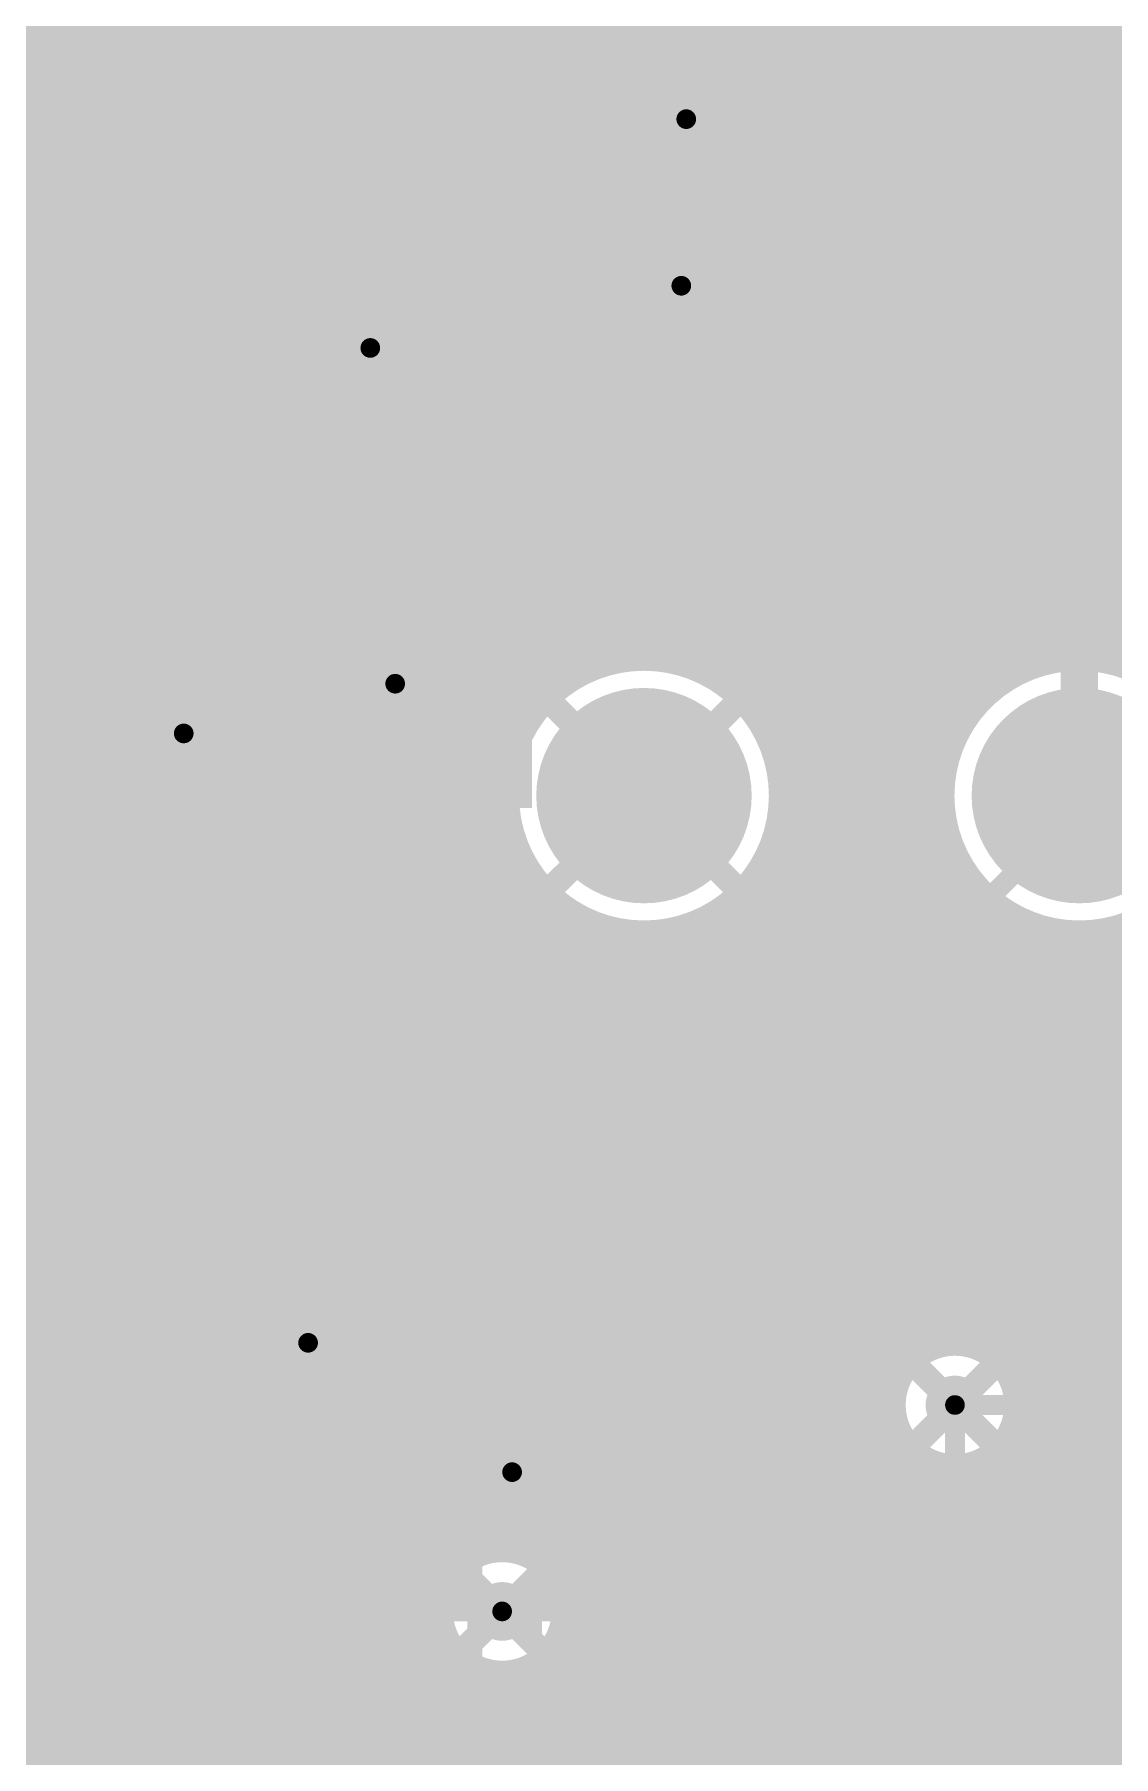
# Model space of a CAD drawing. Extents: x -11 to 221, y -93 to 178.
# Drawn here: x 77.6 to 88.61, y 91.15 to 108.74 of the extents above; entities that cross this region are included whole.
import ezdxf

# ---------------------------------------------------------------- set-up
doc = ezdxf.new("R2010")
doc.units = 0
doc.header["$MEASUREMENT"] = 0
doc.layers.get('0').update_dxf_attribs({"linetype": 'CONTINUOUS'})
for name, color, linetype in [('26-349-0_BOT', 7, 'CONTINUOUS'), ('26-349-0_DRD', 7, 'CONTINUOUS'), ('26-349-0_DRL', 2, 'CONTINUOUS'), ('26-349-0_IN1', 3, 'CONTINUOUS'), ('26-349-0_IN2', 5, 'CONTINUOUS'), ('26-349-0_SMB', 10, 'CONTINUOUS'), ('26-349-0_SMT', 14, 'CONTINUOUS'), ('26-349-0_SPT', 9, 'CONTINUOUS'), ('26-349-0_SST', 12, 'CONTINUOUS'), ('26-349-0_TOP', 11, 'CONTINUOUS'), ('THRUHOLE_TAP', 15, 'CONTINUOUS')]:
    doc.layers.add(name, color=color, linetype=linetype)

# ---------------------------------------------------------------- blocks, each defined once
blk = doc.blocks.new('ROUND_50')
at = {"const_width": 1.09982}
blk.add_lwpolyline([(-0.54991, 0, 1), (0.54991, 0, 1)], format="xyb", close=True, dxfattribs=at)
blk = doc.blocks.new('ROUND_78')
at = {"const_width": 0.29972}
blk.add_lwpolyline([(-0.14986, 0, 1), (0.14986, 0, 1)], format="xyb", close=True, dxfattribs=at)
blk = doc.blocks.new('ROUND_82')
at = {"const_width": 0.29972}
blk.add_lwpolyline([(-0.14986, 0, 1), (0.14986, 0, 1)], format="xyb", close=True, dxfattribs=at)
blk = doc.blocks.new('ROUND_96')
at = {"const_width": 0.50038}
blk.add_lwpolyline([(-0.25019, 0, 1), (0.25019, 0, 1)], format="xyb", close=True, dxfattribs=at)
blk = doc.blocks.new('ROUND_101')
at = {"const_width": 0.10033}
blk.add_lwpolyline([(-0.050164, 0, 1), (0.050164, 0, 1)], format="xyb", close=True, dxfattribs=at)
blk = doc.blocks.new('ROUND_102')
at = {"const_width": 0.10033}
blk.add_lwpolyline([(-0.050164, 0, 1), (0.050164, 0, 1)], format="xyb", close=True, dxfattribs=at)
blk = doc.blocks.new('ROUND_83')
at = {"const_width": 0.29972}
blk.add_lwpolyline([(-0.14986, 0, 1), (0.14986, 0, 1)], format="xyb", close=True, dxfattribs=at)
blk = doc.blocks.new('RECTANGLE_3')
blk.add_solid([(0.4826, 0.4064), (0.4826, -0.4064), (-0.4826, 0.4064), (-0.4826, -0.4064)])
blk = doc.blocks.new('RECTANGLE_17')
blk.add_solid([(0.508, 0.635), (0.508, -0.635), (-0.508, 0.635), (-0.508, -0.635)])
blk = doc.blocks.new('ROUND_88')
at = {"const_width": 0.10033}
blk.add_lwpolyline([(-0.050164, 0, 1), (0.050164, 0, 1)], format="xyb", close=True, dxfattribs=at)
blk = doc.blocks.new('ROUND_90')
at = {"const_width": 0.50038}
blk.add_lwpolyline([(-0.25019, 0, 1), (0.25019, 0, 1)], format="xyb", close=True, dxfattribs=at)

msp = doc.modelspace()

# ---------------------------------------------------------------- linework, layer by layer
at = {"layer": '26-349-0_BOT', "const_width": 0.2032}
for points in [[(86.995, 94.742), (120.142, 94.742), (120.65, 95.25)], [(148.2852, 92.6338), (82.3722, 92.6338)]]:
    msp.add_lwpolyline(points, dxfattribs=at)
at = {"layer": '26-349-0_DRD', "const_width": 0.254}
for points in [[(83.058, 111.252), (83.058, 108.712)], [(85.598, 111.252), (83.058, 108.712)], [(85.598, 108.712), (83.058, 111.252)], [(85.598, 108.712), (85.598, 111.252)], [(84.92998, 110.617), (84.92998, 108.077)], [(87.46998, 110.617), (84.92998, 108.077)], [(87.46998, 108.077), (84.92998, 110.617)], [(87.46998, 108.077), (87.46998, 110.617)], [(82.9818, 109.1438), (82.9818, 106.6038)], [(85.5218, 109.1438), (82.9818, 106.6038)], [(85.5218, 106.6038), (82.9818, 109.1438)], [(85.5218, 106.6038), (85.5218, 109.1438)], [(83.058, 108.712), (85.598, 108.712)], [(84.92998, 108.077), (87.46998, 108.077)], [(82.931, 107.442), (82.931, 104.902)], [(85.471, 107.442), (82.931, 107.442)], [(85.471, 107.442), (82.931, 104.902)], [(85.471, 104.902), (82.931, 107.442)], [(82.931, 107.442), (82.931, 104.902)], [(85.471, 107.442), (82.931, 107.442)], [(85.471, 107.442), (82.931, 104.902)], [(85.471, 104.902), (82.931, 107.442)], [(82.931, 107.442), (82.931, 104.902)], [(85.471, 107.442), (82.931, 107.442)], [(85.471, 107.442), (82.931, 104.902)], [(85.471, 104.902), (82.931, 107.442)], [(85.471, 104.902), (85.471, 107.442)], [(85.471, 104.902), (85.471, 107.442)], [(85.471, 104.902), (85.471, 107.442)], [(88.265, 107.442), (88.265, 104.902)], [(90.805, 107.442), (88.265, 107.442)], [(90.805, 107.442), (88.265, 104.902)], [(90.805, 104.902), (88.265, 107.442)], [(88.265, 107.442), (88.265, 104.902)], [(90.805, 107.442), (88.265, 107.442)], [(90.805, 107.442), (88.265, 104.902)], [(90.805, 104.902), (88.265, 107.442)], [(79.756, 106.807), (79.756, 104.267)], [(82.296, 106.807), (79.756, 106.807)], [(82.296, 106.807), (79.756, 104.267)], [(82.296, 104.267), (79.756, 106.807)], [(79.756, 106.807), (79.756, 104.267)], [(82.296, 106.807), (79.756, 106.807)], [(82.296, 106.807), (79.756, 104.267)], [(82.296, 104.267), (79.756, 106.807)], [(82.296, 104.267), (82.296, 106.807)], [(82.296, 104.267), (82.296, 106.807)], [(82.9818, 106.6038), (85.5218, 106.6038)], [(82.931, 104.902), (85.471, 104.902)], [(82.931, 104.902), (85.471, 104.902)], [(82.931, 104.902), (85.471, 104.902)], [(88.265, 104.902), (90.805, 104.902)], [(88.265, 104.902), (90.805, 104.902)], [(79.756, 104.267), (82.296, 104.267)], [(79.756, 104.267), (82.296, 104.267)], [(80.01, 103.378), (80.01, 100.838)], [(82.55, 103.378), (80.01, 103.378)], [(82.55, 103.378), (80.01, 100.838)], [(82.55, 100.838), (80.01, 103.378)], [(80.01, 103.378), (80.01, 100.838)], [(82.55, 103.378), (80.01, 103.378)], [(82.55, 103.378), (80.01, 100.838)], [(82.55, 100.838), (80.01, 103.378)], [(80.01, 103.378), (80.01, 100.838)], [(82.55, 103.378), (80.01, 103.378)], [(82.55, 103.378), (80.01, 100.838)], [(82.55, 100.838), (80.01, 103.378)], [(82.55, 100.838), (82.55, 103.378)], [(82.55, 100.838), (82.55, 103.378)], [(82.55, 100.838), (82.55, 103.378)], [(77.851, 102.87), (77.851, 100.33)], [(80.391, 102.87), (77.851, 102.87)], [(80.391, 102.87), (77.851, 100.33)], [(80.391, 100.33), (77.851, 102.87)], [(77.851, 102.87), (77.851, 100.33)], [(80.391, 102.87), (77.851, 102.87)], [(80.391, 102.87), (77.851, 100.33)], [(80.391, 100.33), (77.851, 102.87)], [(77.851, 102.87), (77.851, 100.33)], [(80.391, 102.87), (77.851, 102.87)], [(80.391, 102.87), (77.851, 100.33)], [(80.391, 100.33), (77.851, 102.87)], [(80.391, 100.33), (80.391, 102.87)], [(80.391, 100.33), (80.391, 102.87)], [(80.391, 100.33), (80.391, 102.87)], [(83.82, 101.6), (83.185, 100.965)], [(84.455, 100.965), (83.82, 101.6)], [(88.265, 101.6), (87.63, 100.965)], [(88.9, 100.965), (88.265, 101.6)], [(80.01, 100.838), (82.55, 100.838)], [(80.01, 100.838), (82.55, 100.838)], [(80.01, 100.838), (82.55, 100.838)], [(83.185, 100.965), (83.82, 100.33)], [(83.82, 100.33), (84.455, 100.965)], [(87.63, 100.965), (88.265, 100.33)], [(88.265, 100.33), (88.9, 100.965)], [(77.851, 100.33), (80.391, 100.33)], [(77.851, 100.33), (80.391, 100.33)], [(77.851, 100.33), (80.391, 100.33)], [(79.121, 96.647), (79.121, 94.107)], [(81.661, 96.647), (79.121, 96.647)], [(81.661, 96.647), (79.121, 94.107)], [(81.661, 94.107), (79.121, 96.647)], [(79.121, 96.647), (79.121, 94.107)], [(81.661, 96.647), (79.121, 96.647)], [(81.661, 96.647), (79.121, 94.107)], [(81.661, 94.107), (79.121, 96.647)], [(81.661, 94.107), (81.661, 96.647)], [(81.661, 94.107), (81.661, 96.647)], [(85.725, 96.012), (85.725, 93.472)], [(88.265, 96.012), (85.725, 96.012)], [(88.265, 96.012), (85.725, 93.472)], [(88.265, 93.472), (85.725, 96.012)], [(88.265, 93.472), (88.265, 96.012)], [(81.2038, 95.3262), (81.2038, 92.7862)], [(83.7438, 95.3262), (81.2038, 95.3262)], [(83.7438, 95.3262), (81.2038, 92.7862)], [(83.7438, 92.7862), (81.2038, 95.3262)], [(81.2038, 95.3262), (81.2038, 92.7862)], [(83.7438, 95.3262), (81.2038, 95.3262)], [(83.7438, 95.3262), (81.2038, 92.7862)], [(83.7438, 92.7862), (81.2038, 95.3262)], [(83.7438, 92.7862), (83.7438, 95.3262)], [(83.7438, 92.7862), (83.7438, 95.3262)], [(79.121, 94.107), (81.661, 94.107)], [(79.121, 94.107), (81.661, 94.107)], [(81.1022, 93.9038), (81.1022, 91.3638)], [(83.6422, 93.9038), (81.1022, 93.9038)], [(83.6422, 93.9038), (81.1022, 91.3638)], [(83.6422, 91.3638), (81.1022, 93.9038)], [(83.6422, 91.3638), (83.6422, 93.9038)], [(85.725, 93.472), (88.265, 93.472)], [(81.2038, 92.7862), (83.7438, 92.7862)], [(81.2038, 92.7862), (83.7438, 92.7862)], [(81.1022, 91.3638), (83.6422, 91.3638)]]:
    msp.add_lwpolyline(points, dxfattribs=at)
at = {"layer": '26-349-0_IN1', "const_width": 0.254}
for points in [[(148.3106, 108.4072), (84.89188, 108.2294)], [(83.60918, 108.22432), (76.073, 108.204)], [(77.597, 108.20908), (77.597, 96.393)], [(77.8256, 108.20908), (77.8256, 96.6216)], [(78.0542, 108.20908), (78.0542, 96.8502)], [(78.2828, 108.20908), (78.2828, 97.0788)], [(78.5114, 108.21162), (78.5114, 102.00386)], [(78.74, 108.21162), (78.74, 102.22484)], [(78.9686, 108.21162), (78.9686, 102.31628)], [(79.1972, 108.21162), (79.1972, 102.32644)], [(79.4258, 108.21416), (79.4258, 102.26548)], [(79.6544, 108.21416), (79.6544, 102.10038)], [(79.883, 108.21416), (79.883, 98.679)], [(80.1116, 108.21416), (80.1116, 98.9076)], [(80.3402, 108.2167), (80.3402, 105.791)], [(80.5688, 108.2167), (80.5688, 106.1085)], [(80.7974, 108.2167), (80.7974, 106.23042)], [(81.026, 108.2167), (81.026, 106.26852)], [(81.2546, 108.21924), (81.2546, 106.23042)], [(81.4832, 108.21924), (81.4832, 106.1085)], [(81.7118, 108.21924), (81.7118, 105.791)], [(81.9404, 108.21924), (81.9404, 102.42296)], [(82.169, 108.22178), (82.169, 100.965)], [(82.3976, 108.22178), (82.3976, 101.53142)], [(82.6262, 108.22178), (82.6262, 101.92512)], [(82.8548, 108.22178), (82.8548, 102.15372)], [(83.0834, 108.22432), (83.0834, 102.30866)], [(83.312, 108.22432), (83.312, 102.41026)], [(83.5406, 108.22432), (83.5406, 108.04398)], [(84.9122, 108.2294), (84.9122, 108.18876)], [(85.1408, 108.2294), (85.1408, 103.9368)], [(85.3694, 108.2294), (85.3694, 104.1654)], [(85.598, 108.2294), (85.598, 104.394)], [(85.8266, 108.23194), (85.8266, 104.6226)], [(86.0552, 108.23194), (86.0552, 104.8512)], [(86.2838, 108.23194), (86.2838, 104.902)], [(86.5124, 108.23194), (86.5124, 104.902)], [(86.741, 108.23448), (86.741, 104.902)], [(86.9696, 108.23448), (86.9696, 104.902)], [(87.1982, 108.23448), (87.1982, 104.902)], [(87.4268, 108.23448), (87.4268, 104.90454)], [(87.6554, 108.23702), (87.6554, 104.90454)], [(87.884, 108.23702), (87.884, 104.90454)], [(88.1126, 108.23702), (88.1126, 104.90454)], [(88.3412, 108.23702), (88.3412, 104.90454)], [(88.5698, 108.23956), (88.5698, 104.90454)], [(83.53552, 108.0262), (75.8952, 108.0262)], [(148.78558, 108.0262), (84.96808, 108.0262)], [(83.52282, 107.7976), (75.6666, 107.7976)], [(83.5406, 107.70108), (83.5406, 106.48696)], [(148.58492, 107.7976), (84.97824, 107.7976)], [(83.58632, 107.569), (75.438, 107.569)], [(84.9122, 107.55884), (84.9122, 106.34218)], [(148.50364, 107.569), (84.91728, 107.569)], [(83.75142, 107.3404), (75.2094, 107.3404)], [(148.5011, 107.3404), (84.75218, 107.3404)], [(83.7692, 107.32262), (83.7692, 106.76128)], [(83.9978, 107.188), (83.9978, 106.87304)], [(84.455, 107.17022), (84.455, 106.8578)], [(84.6836, 107.28198), (84.6836, 106.72064)], [(148.57222, 107.1118), (74.9808, 107.1118)], [(84.2264, 107.14228), (84.2264, 106.90352)], [(84.02828, 106.8832), (74.7522, 106.8832)], [(146.25828, 106.8832), (84.37118, 106.8832)], [(83.64982, 106.6546), (74.5236, 106.6546)], [(145.87982, 106.6546), (84.74964, 106.6546)], [(83.5152, 106.426), (74.295, 106.426)], [(105.51922, 106.426), (84.8868, 106.426)], [(80.71104, 106.1974), (74.0664, 106.1974)], [(83.46948, 106.1974), (81.34096, 106.1974)], [(95.38462, 106.1974), (84.93252, 106.1974)], [(80.43418, 105.9688), (73.914, 105.9688)], [(83.49742, 105.9688), (81.61528, 105.9688)], [(93.25356, 105.9688), (84.90204, 105.9688)], [(84.9122, 105.99928), (84.9122, 103.7082)], [(83.5406, 105.85704), (83.5406, 102.47122)], [(80.32242, 105.7402), (74.2315, 105.7402)], [(83.60918, 105.7402), (81.72704, 105.7402)], [(83.7692, 105.58018), (83.7692, 102.5652)], [(84.6836, 105.62082), (84.6836, 103.4796)], [(93.07322, 105.7402), (84.79028, 105.7402)], [(80.29448, 105.5116), (74.35342, 105.5116)], [(83.88604, 105.5116), (81.75752, 105.5116)], [(83.9978, 105.46842), (83.9978, 102.7938)], [(84.2264, 105.44048), (84.2264, 103.0224)], [(84.455, 105.4862), (84.455, 103.251)], [(93.0021, 105.5116), (84.51596, 105.5116)], [(80.3402, 105.283), (74.39152, 105.283)], [(80.3402, 105.283), (80.3402, 99.1362)], [(93.00464, 105.283), (81.7118, 105.283)], [(81.7118, 105.283), (81.7118, 102.69728)], [(80.47482, 105.0544), (74.35342, 105.0544)], [(93.08592, 105.0544), (81.57464, 105.0544)], [(80.5688, 104.9655), (80.5688, 102.27818)], [(81.4832, 104.9655), (81.4832, 102.80904)], [(86.106, 104.902), (83.69554, 102.49154)], [(93.19006, 104.91216), (86.106, 104.902)], [(80.85328, 104.8258), (74.2315, 104.8258)], [(80.7974, 104.84104), (80.7974, 102.65664)], [(81.026, 104.80548), (81.026, 102.7938)], [(86.0298, 104.8258), (81.19618, 104.8258)], [(81.2546, 104.84104), (81.2546, 102.83952)], [(85.8012, 104.5972), (73.914, 104.5972)], [(85.5726, 104.3686), (72.2376, 104.3686)], [(85.344, 104.14), (72.009, 104.14)], [(86.741, 104.013), (84.836, 102.108)], [(86.741, 104.013), (86.741, 101.1174)], [(86.741, 104.013), (94.3483, 104.0003)], [(86.9696, 104.013), (86.9696, 101.78288)], [(87.1982, 104.013), (87.1982, 102.06482)], [(87.4268, 104.01046), (87.4268, 102.2477)], [(87.6554, 104.01046), (87.6554, 102.36962)], [(87.884, 104.01046), (87.884, 102.44836)], [(88.1126, 104.01046), (88.1126, 102.489)], [(88.3412, 104.01046), (88.3412, 102.49408)], [(88.5698, 104.01046), (88.5698, 102.46614)], [(85.1154, 103.9114), (71.9328, 103.9114)], [(94.38132, 103.9114), (86.6394, 103.9114)], [(84.8868, 103.6828), (71.9328, 103.6828)], [(94.54642, 103.6828), (86.4108, 103.6828)], [(86.5124, 103.7844), (86.5124, 95.29064)], [(86.2838, 103.5558), (86.2838, 94.91218)], [(84.6582, 103.4542), (71.9328, 103.4542)], [(86.0552, 103.3272), (86.0552, 89.45118)], [(128.20142, 103.4542), (86.1822, 103.4542)], [(84.4296, 103.2256), (71.9328, 103.2256)], [(128.17348, 103.2256), (85.9536, 103.2256)], [(84.201, 102.997), (71.9328, 102.997)], [(128.2192, 102.997), (85.725, 102.997)], [(85.8266, 103.0986), (85.8266, 89.82964)], [(80.96504, 102.7684), (71.9328, 102.7684)], [(83.9724, 102.7684), (81.59496, 102.7684)], [(128.35382, 102.7684), (85.4964, 102.7684)], [(85.598, 102.87), (85.598, 89.9668)], [(85.3694, 102.6414), (85.3694, 90.01252)], [(80.68818, 102.5398), (71.9328, 102.5398)], [(83.7438, 102.5398), (81.86928, 102.5398)], [(85.1408, 102.4128), (85.1408, 101.7397)], [(128.73228, 102.5398), (85.2678, 102.5398)], [(78.94828, 102.3112), (71.9328, 102.3112)], [(80.57642, 102.3112), (79.29118, 102.3112)], [(83.08848, 102.3112), (81.98104, 102.3112)], [(87.53348, 102.3112), (85.0392, 102.3112)], [(78.56982, 102.0826), (71.9328, 102.0826)], [(80.54848, 102.0826), (79.66964, 102.0826)], [(82.77352, 102.0826), (82.01152, 102.0826)], [(87.21852, 102.0826), (84.86648, 102.0826)], [(84.9122, 102.1842), (84.9122, 102.03942)], [(80.5688, 101.93528), (80.5688, 99.3648)], [(78.4352, 101.854), (71.9328, 101.854)], [(80.5942, 101.854), (79.8068, 101.854)], [(81.9404, 101.79304), (81.9404, 100.7364)], [(82.57286, 101.854), (81.9658, 101.854)], [(87.01786, 101.854), (85.06714, 101.854)], [(78.38948, 101.6254), (71.9328, 101.6254)], [(80.72882, 101.6254), (79.85252, 101.6254)], [(80.7974, 101.55682), (80.7974, 99.5934)], [(82.43824, 101.6254), (81.82864, 101.6254)], [(86.88324, 101.6254), (85.20176, 101.6254)], [(78.41742, 101.3968), (71.9328, 101.3968)], [(81.10728, 101.3968), (79.82204, 101.3968)], [(81.026, 101.4222), (81.026, 99.822)], [(81.2546, 101.37648), (81.2546, 100.0506)], [(82.34934, 101.3968), (81.45018, 101.3968)], [(81.4832, 101.40442), (81.4832, 100.2792)], [(81.7118, 101.51618), (81.7118, 100.5078)], [(86.79434, 101.3968), (85.28812, 101.3968)], [(78.5114, 101.19614), (78.5114, 97.3074)], [(78.52918, 101.1682), (71.9328, 101.1682)], [(82.29346, 101.08946), (77.47, 96.266)], [(79.6544, 101.09962), (79.6544, 98.4504)], [(82.30108, 101.1682), (79.71028, 101.1682)], [(86.74608, 101.1682), (85.33892, 101.1682)], [(78.80604, 100.9396), (71.9328, 100.9396)], [(78.74, 100.97516), (78.74, 97.536)], [(78.9686, 100.88372), (78.9686, 97.7646)], [(79.1972, 100.87102), (79.1972, 97.9932)], [(79.4258, 100.93452), (79.4258, 98.2218)], [(82.1436, 100.9396), (79.43596, 100.9396)], [(86.73338, 100.9396), (85.35162, 100.9396)], [(81.915, 100.711), (71.9328, 100.711)], [(86.7537, 100.711), (85.32876, 100.711)], [(86.741, 100.8126), (86.741, 95.4278)], [(81.6864, 100.4824), (71.9328, 100.4824)], [(86.81212, 100.4824), (85.27288, 100.4824)], [(81.4578, 100.2538), (71.9328, 100.2538)], [(85.1408, 100.1903), (85.1408, 89.98204)], [(86.90864, 100.2538), (85.17636, 100.2538)], [(86.9696, 100.14712), (86.9696, 95.47352)], [(81.2292, 100.0252), (71.9328, 100.0252)], [(82.67446, 99.94646), (78.486, 95.758)], [(87.05596, 100.0252), (85.02904, 100.0252)], [(81.0006, 99.7966), (71.9328, 99.7966)], [(82.8294, 99.7966), (82.5246, 99.7966)], [(82.6262, 99.8982), (82.6262, 94.77248)], [(82.8548, 99.77628), (82.8548, 94.68104)], [(87.2744, 99.7966), (84.8106, 99.7966)], [(84.9122, 99.89058), (84.9122, 89.87028)], [(87.1982, 99.86518), (87.1982, 95.44304)], [(82.3976, 99.6696), (82.3976, 94.78264)], [(83.0834, 99.62134), (83.0834, 94.46006)], [(84.6836, 99.70008), (84.6836, 89.59596)], [(87.4268, 99.6823), (87.4268, 95.33128)], [(80.772, 99.568), (71.9328, 99.568)], [(82.169, 99.441), (82.169, 94.72168)], [(83.19262, 99.568), (82.296, 99.568)], [(83.312, 99.51974), (83.312, 75.3618)], [(83.5406, 99.45878), (83.5406, 75.22464)], [(83.7692, 99.43338), (83.7692, 74.84618)], [(83.9978, 99.44354), (83.9978, 74.36866)], [(84.2264, 99.48672), (84.2264, 74.26706)], [(87.63762, 99.568), (84.44738, 99.568)], [(84.455, 99.57054), (84.455, 83.54822)], [(87.6554, 99.56038), (87.6554, 95.05696)], [(87.884, 99.48164), (87.884, 77.42682)], [(88.1126, 99.441), (88.1126, 77.34808)], [(88.3412, 99.43592), (88.3412, 83.78444)], [(88.5698, 99.46386), (88.5698, 83.96478)], [(80.5434, 99.3394), (71.9328, 99.3394)], [(130.09372, 99.3394), (82.0674, 99.3394)], [(80.3148, 99.1108), (71.9328, 99.1108)], [(130.08102, 99.1108), (81.8388, 99.1108)], [(81.9404, 99.2124), (81.9404, 94.55658)], [(81.7118, 98.9838), (81.7118, 92.94876)], [(80.0862, 98.8822), (71.9328, 98.8822)], [(81.4832, 98.7552), (81.4832, 85.67166)], [(125.67158, 98.8822), (81.6102, 98.8822)], [(79.8576, 98.6536), (71.9328, 98.6536)], [(125.47092, 98.6536), (81.3816, 98.6536)], [(79.629, 98.425), (71.9328, 98.425)], [(125.38964, 98.425), (81.153, 98.425)], [(81.2546, 98.5266), (81.2546, 85.57006)], [(79.4004, 98.1964), (71.9328, 98.1964)], [(125.3871, 98.1964), (80.9244, 98.1964)], [(81.026, 98.298), (81.026, 95.74022)], [(80.7974, 98.0694), (80.7974, 95.98406)], [(79.1718, 97.9678), (71.9328, 97.9678)], [(80.5688, 97.8408), (80.5688, 96.08566)], [(125.45822, 97.9678), (80.6958, 97.9678)], [(78.9432, 97.7392), (71.9328, 97.7392)], [(125.63856, 97.7392), (80.4672, 97.7392)], [(78.7146, 97.5106), (71.9328, 97.5106)], [(153.20264, 97.5106), (80.2386, 97.5106)], [(80.3402, 97.6122), (80.3402, 96.10598)], [(80.1116, 97.3836), (80.1116, 96.05264)], [(78.486, 97.282), (71.9328, 97.282)], [(79.883, 97.155), (79.883, 95.90278)], [(153.4414, 97.282), (80.01, 97.282)], [(78.2574, 97.0534), (71.9328, 97.0534)], [(153.47696, 97.0534), (79.7814, 97.0534)], [(78.0288, 96.8248), (71.9328, 96.8248)], [(153.2255, 96.8248), (79.5528, 96.8248)], [(79.6544, 96.9264), (79.6544, 79.03464)], [(79.4258, 96.6978), (79.4258, 79.08798)], [(77.8002, 96.5962), (71.9328, 96.5962)], [(79.1972, 96.4692), (79.1972, 79.06766)], [(153.06294, 96.5962), (79.3242, 96.5962)], [(77.5716, 96.3676), (71.9328, 96.3676)], [(152.95626, 96.3676), (79.0956, 96.3676)], [(152.8953, 96.139), (78.867, 96.139)], [(78.9686, 96.2406), (78.9686, 78.96606)], [(79.89062, 95.9104), (78.6384, 95.9104)], [(78.74, 96.012), (78.74, 78.72222)], [(120.33504, 95.9104), (80.89138, 95.9104)], [(78.486, 95.758), (78.486, 65.405), (71.374, 65.405)], [(78.5114, 95.7834), (78.5114, 56.48706)], [(79.72552, 95.6818), (78.486, 95.6818)], [(120.05818, 95.6818), (81.05648, 95.6818)], [(79.66202, 95.4532), (78.486, 95.4532)], [(86.82228, 95.4532), (81.11744, 95.4532)], [(119.94642, 95.4532), (87.16518, 95.4532)], [(79.67472, 95.2246), (78.486, 95.2246)], [(86.44382, 95.2246), (81.10728, 95.2246)], [(119.91848, 95.2246), (87.54364, 95.2246)], [(79.76616, 94.996), (78.486, 94.996)], [(79.883, 94.85122), (79.883, 87.54364)], [(86.3092, 94.996), (81.01584, 94.996)], [(81.026, 95.01378), (81.026, 87.51062)], [(119.9642, 94.996), (87.6808, 94.996)], [(79.98714, 94.7674), (78.486, 94.7674)], [(80.1116, 94.70136), (80.1116, 87.72398)], [(82.30108, 94.7674), (80.79486, 94.7674)], [(80.7974, 94.7674), (80.7974, 87.71128)], [(86.26348, 94.7674), (82.64398, 94.7674)], [(120.09882, 94.7674), (87.72652, 94.7674)], [(81.92262, 94.5388), (78.486, 94.5388)], [(80.3402, 94.64802), (80.3402, 87.7951)], [(80.5688, 94.6658), (80.5688, 87.79002)], [(86.29142, 94.5388), (83.02244, 94.5388)], [(86.2838, 94.56928), (86.2838, 88.38946)], [(120.47728, 94.5388), (87.69604, 94.5388)], [(87.6554, 94.42704), (87.6554, 77.4319)], [(81.788, 94.3102), (78.486, 94.3102)], [(86.40318, 94.3102), (83.1596, 94.3102)], [(86.5124, 94.19082), (86.5124, 88.32342)], [(87.4268, 94.15018), (87.4268, 77.36078)], [(132.74802, 94.3102), (87.58428, 94.3102)], [(81.74228, 94.0816), (78.486, 94.0816)], [(86.68004, 94.0816), (83.20532, 94.0816)], [(86.741, 94.0562), (86.741, 88.15578)], [(86.9696, 94.01048), (86.9696, 51.562)], [(87.1982, 94.03842), (87.1982, 77.18044)], [(132.80136, 94.0816), (87.30996, 94.0816)], [(81.77022, 93.853), (78.486, 93.853)], [(132.95122, 93.853), (83.17484, 93.853)], [(81.88198, 93.6244), (78.486, 93.6244)], [(155.8544, 93.6244), (83.06308, 93.6244)], [(83.0834, 93.65234), (83.0834, 92.80398)], [(81.9404, 93.55582), (81.9404, 93.22308)], [(82.15884, 93.3958), (78.486, 93.3958)], [(82.169, 93.39072), (82.169, 93.33484)], [(82.6262, 93.33992), (82.6262, 93.3196)], [(155.7528, 93.3958), (82.78876, 93.3958)], [(82.8548, 93.43136), (82.8548, 93.18244)], [(81.87182, 93.1672), (78.486, 93.1672)], [(147.78482, 93.1672), (82.87258, 93.1672)], [(81.70672, 92.9386), (78.486, 92.9386)], [(147.61972, 92.9386), (83.03768, 92.9386)], [(81.64322, 92.71), (78.486, 92.71)], [(147.55622, 92.71), (83.09864, 92.71)], [(81.65592, 92.4814), (78.486, 92.4814)], [(83.0834, 92.46108), (83.0834, 75.40752)], [(147.56892, 92.4814), (83.08848, 92.4814)], [(81.74736, 92.2528), (78.486, 92.2528)], [(81.7118, 92.31884), (81.7118, 85.69198)], [(147.66036, 92.2528), (82.99704, 92.2528)], [(81.9404, 92.04198), (81.9404, 85.63864)], [(82.8548, 92.08262), (82.8548, 81.24698)], [(81.96834, 92.0242), (78.486, 92.0242)], [(82.169, 91.93022), (82.169, 85.48878)], [(82.3976, 91.90228), (82.3976, 81.45018)], [(82.6262, 91.948), (82.6262, 81.39684)], [(121.48058, 92.0242), (82.77606, 92.0242)], [(121.27992, 91.7956), (78.486, 91.7956)], [(121.19864, 91.567), (78.486, 91.567)], [(121.1961, 91.3384), (78.486, 91.3384)], [(121.26722, 91.1098), (78.486, 91.1098)]]:
    msp.add_lwpolyline(points, dxfattribs=at)
for points in [[(83.60918, 108.22432, 0.1254892), (83.5198, 107.8738)], [(84.98332, 107.8738, 0.1274583), (84.89126, 108.22906)], [(83.52028, 107.8738, 0.4142136), (84.2518, 107.14228)], [(84.2518, 107.14228, 0.4142136), (84.98332, 107.8738)], [(84.201, 106.90352, 0.4142136), (83.46948, 106.172)], [(84.201, 106.90352, 0.4142136), (83.46948, 106.172)], [(84.93252, 106.172, 0.4142136), (84.201, 106.90352)], [(84.93252, 106.172, 0.4142136), (84.201, 106.90352)], [(81.026, 106.26852, 0.4142136), (80.29448, 105.537)], [(81.026, 106.26852, 0.4142136), (80.29448, 105.537)], [(81.75752, 105.537, 0.4142136), (81.026, 106.26852)], [(81.75752, 105.537, 0.4142136), (81.026, 106.26852)], [(83.46948, 106.172, 0.4142136), (84.201, 105.44048)], [(83.46948, 106.172, 0.4142136), (84.201, 105.44048)], [(84.201, 105.44048, 0.4142136), (84.93252, 106.172)], [(84.201, 105.44048, 0.4142136), (84.93252, 106.172)], [(80.29448, 105.537, 0.4142136), (81.026, 104.80548)], [(80.29448, 105.537, 0.4142136), (81.026, 104.80548)], [(81.026, 104.80548, 0.4142136), (81.75752, 105.537)], [(81.026, 104.80548, 0.4142136), (81.75752, 105.537)], [(81.28, 102.83952, 0.4142136), (80.54848, 102.108)], [(81.28, 102.83952, 0.4142136), (80.54848, 102.108)], [(82.01152, 102.108, 0.4142136), (81.28, 102.83952)], [(82.01152, 102.108, 0.4142136), (81.28, 102.83952)], [(83.69554, 102.49154, 0.3673235), (82.29346, 101.08946)], [(88.265, 102.49662, 0.4142136), (86.73338, 100.965)], [(89.79662, 100.965, 0.4142136), (88.265, 102.49662)], [(79.121, 102.33152, 0.4142136), (78.38948, 101.6)], [(79.121, 102.33152, 0.4142136), (78.38948, 101.6)], [(79.85252, 101.6, 0.4142136), (79.121, 102.33152)], [(79.85252, 101.6, 0.4142136), (79.121, 102.33152)], [(80.54848, 102.108, 0.4142136), (81.28, 101.37648)], [(80.54848, 102.108, 0.4142136), (81.28, 101.37648)], [(81.28, 101.37648, 0.4142136), (82.01152, 102.108)], [(81.28, 101.37648, 0.4142136), (82.01152, 102.108)], [(85.35162, 100.965, 0.2142284), (84.83755, 102.10975)], [(78.38948, 101.6, 0.4142136), (79.121, 100.86848)], [(78.38948, 101.6, 0.4142136), (79.121, 100.86848)], [(79.121, 100.86848, 0.4142136), (79.85252, 101.6)], [(79.121, 100.86848, 0.4142136), (79.85252, 101.6)], [(83.82, 99.43338, 0.4142136), (85.35162, 100.965)], [(86.73338, 100.965, 0.4142136), (88.265, 99.43338)], [(88.265, 99.43338, 0.4142136), (89.79662, 100.965)], [(82.67446, 99.94646, 0.2141924), (83.82, 99.43213)], [(80.391, 96.10852, 0.4142136), (79.65948, 95.377)], [(81.12252, 95.377, 0.4142136), (80.391, 96.10852)], [(79.65948, 95.377, 0.4142136), (80.391, 94.64548)], [(80.391, 94.64548, 0.4142136), (81.12252, 95.377)], [(86.995, 95.47352, 0.4142136), (86.26348, 94.742)], [(87.72652, 94.742, 0.4142136), (86.995, 95.47352)], [(82.4738, 94.78772, 0.4142136), (81.74228, 94.0562)], [(82.4738, 94.78772, 0.4142136), (81.74228, 94.0562)], [(83.20532, 94.0562, 0.4142136), (82.4738, 94.78772)], [(83.20532, 94.0562, 0.4142136), (82.4738, 94.78772)], [(86.26348, 94.742, 0.4142136), (86.995, 94.01048)], [(86.995, 94.01048, 0.4142136), (87.72652, 94.742)], [(81.74228, 94.0562, 0.3301021), (82.26044, 93.35516)], [(81.74228, 94.0562, 0.3301021), (82.26044, 93.35516)], [(82.58556, 93.3323, 0.3700286), (83.20532, 94.0562)], [(82.58556, 93.3323, 0.3700286), (83.20532, 94.0562)], [(82.26044, 93.35516, 0.3698774), (81.64322, 92.6338)], [(83.10372, 92.6338, 0.3298212), (82.58556, 93.3323)], [(81.64068, 92.6338, 0.4142136), (82.3722, 91.90228)], [(82.3722, 91.90228, 0.4142136), (83.10372, 92.6338)]]:
    msp.add_lwpolyline(points, format="xyb", dxfattribs=at)
at = {"layer": '26-349-0_IN2', "const_width": 0.254}
for points in [[(77.4954, 112.141), (77.4954, 52.959)], [(77.724, 112.141), (77.724, 52.959)], [(77.9526, 112.141), (77.9526, 52.959)], [(78.1812, 112.141), (78.1812, 52.959)], [(78.4098, 112.141), (78.4098, 52.959)], [(78.6384, 112.141), (78.6384, 52.959)], [(78.867, 112.141), (78.867, 52.959)], [(79.0956, 112.141), (79.0956, 52.959)], [(79.3242, 112.141), (79.3242, 52.959)], [(79.5528, 112.141), (79.5528, 52.959)], [(79.7814, 112.141), (79.7814, 52.959)], [(80.01, 112.141), (80.01, 52.959)], [(80.2386, 112.141), (80.2386, 52.959)], [(80.4672, 112.141), (80.4672, 84.26704)], [(80.6958, 112.141), (80.6958, 84.46008)], [(80.9244, 112.141), (80.9244, 84.52358)], [(81.153, 112.141), (81.153, 85.33384)], [(81.3816, 112.141), (81.3816, 85.52688)], [(81.6102, 112.141), (81.6102, 85.59038)], [(81.8388, 112.141), (81.8388, 92.96908)], [(82.0674, 112.141), (82.0674, 93.18498)], [(82.296, 112.141), (82.296, 93.25864)], [(82.5246, 112.141), (82.5246, 101.56952)], [(82.7532, 112.141), (82.7532, 101.9175)], [(82.9818, 112.141), (82.9818, 102.12324)], [(83.2104, 112.141), (83.2104, 102.25786)], [(83.439, 112.141), (83.439, 102.34168)], [(83.6676, 112.141), (83.6676, 102.3874)], [(85.0392, 112.141), (85.0392, 101.71176)], [(86.868, 112.141), (86.868, 101.2698)], [(87.0966, 112.141), (87.0966, 101.78796)], [(87.3252, 112.141), (87.3252, 102.04196)], [(87.5538, 112.141), (87.5538, 102.20452)], [(87.7824, 112.141), (87.7824, 102.3112)], [(88.011, 112.141), (88.011, 102.37216)], [(88.2396, 112.141), (88.2396, 102.39502)], [(88.4682, 112.141), (88.4682, 102.37978)], [(88.6968, 112.141), (88.6968, 102.32898)], [(85.2678, 111.4933), (85.2678, 89.90584)], [(85.4964, 111.24946), (85.4964, 89.8906)], [(83.8962, 109.52226), (83.8962, 102.39248)], [(84.8106, 109.5756), (84.8106, 101.99624)], [(84.1248, 109.3851), (84.1248, 102.362)], [(84.3534, 109.35208), (84.3534, 102.29088)], [(84.582, 109.40542), (84.582, 102.17404)], [(85.725, 108.93298), (85.725, 89.78138)], [(85.9536, 108.76788), (85.9536, 89.43848)], [(86.4108, 108.75264), (86.4108, 94.97822)], [(86.6394, 108.89488), (86.6394, 95.2627)], [(149.93112, 108.6866), (73.10628, 108.6866)], [(86.1822, 108.71708), (86.1822, 88.29294)], [(150.12162, 108.458), (71.98868, 108.458)], [(174.117, 108.2294), (69.8246, 108.2294)], [(174.117, 108.0008), (70.0532, 108.0008)], [(174.117, 107.7722), (70.2818, 107.7722)], [(174.117, 107.5436), (70.5104, 107.5436)], [(174.117, 107.315), (70.739, 107.315)], [(148.76272, 107.0864), (70.9676, 107.0864)], [(123.11126, 106.8578), (76.48956, 106.8578)], [(89.10066, 106.6292), (76.73594, 106.6292)], [(88.94826, 106.4006), (76.8223, 106.4006)], [(88.90508, 106.172), (76.81722, 106.172)], [(88.94826, 105.9434), (76.7207, 105.9434)], [(89.10066, 105.7148), (76.43622, 105.7148)], [(98.7679, 105.4862), (72.5678, 105.4862)], [(149.44598, 105.2576), (72.7964, 105.2576)], [(149.10308, 105.029), (73.025, 105.029)], [(148.99386, 104.8004), (73.2536, 104.8004)], [(148.98116, 104.5718), (73.4822, 104.5718)], [(149.05482, 104.3432), (73.7108, 104.3432)], [(149.27072, 104.1146), (73.787, 104.1146)], [(150.51278, 103.886), (73.787, 103.886)], [(150.6093, 103.6574), (73.787, 103.6574)], [(150.89378, 103.4288), (73.787, 103.4288)], [(150.56866, 103.2002), (73.787, 103.2002)], [(150.41626, 102.9716), (73.787, 102.9716)], [(150.37308, 102.743), (73.787, 102.743)], [(150.41626, 102.5144), (73.787, 102.5144)], [(83.27136, 102.2858), (73.787, 102.2858)], [(87.71636, 102.2858), (84.36864, 102.2858)], [(82.89544, 102.0572), (73.787, 102.0572)], [(87.34044, 102.0572), (84.74202, 102.0572)], [(82.80908, 101.97592), (83.82, 100.965)], [(84.83092, 101.97592), (83.82, 100.965)], [(82.67954, 101.8286), (73.787, 101.8286)], [(87.12454, 101.8286), (84.96046, 101.8286)], [(82.5373, 101.6), (73.787, 101.6)], [(86.9823, 101.6), (85.10016, 101.6)], [(82.4484, 101.3714), (73.787, 101.3714)], [(86.8934, 101.3714), (85.1916, 101.3714)], [(82.40014, 101.1428), (73.787, 101.1428)], [(86.84514, 101.1428), (85.23732, 101.1428)], [(82.38998, 100.9142), (73.787, 100.9142)], [(82.80908, 99.95408), (83.82, 100.965)], [(84.83092, 99.95408), (83.82, 100.965)], [(86.83498, 100.9142), (85.24748, 100.9142)], [(82.41792, 100.6856), (73.787, 100.6856)], [(86.86292, 100.6856), (85.22208, 100.6856)], [(86.868, 100.6602), (86.868, 95.35922)], [(82.48396, 100.457), (73.787, 100.457)], [(82.5246, 100.35794), (82.5246, 93.2434)], [(86.92896, 100.457), (85.15604, 100.457)], [(82.59318, 100.2284), (74.26706, 100.2284)], [(85.0392, 100.21824), (85.0392, 89.83218)], [(87.03818, 100.2284), (85.04428, 100.2284)], [(87.0966, 100.1395), (87.0966, 95.3643)], [(82.76336, 99.9998), (74.39152, 99.9998)], [(82.7532, 100.0125), (82.7532, 93.13418)], [(87.20836, 99.9998), (84.8741, 99.9998)], [(83.0326, 99.7712), (74.41438, 99.7712)], [(82.9818, 99.80676), (82.9818, 92.79128)], [(87.4776, 99.7712), (84.6074, 99.7712)], [(84.8106, 99.93376), (84.8106, 89.61628)], [(87.3252, 99.8855), (87.3252, 95.27794)], [(83.2104, 99.67214), (83.2104, 75.2856)], [(84.3534, 99.63658), (84.3534, 73.99528)], [(84.582, 99.75342), (84.582, 73.51522)], [(87.5538, 99.72294), (87.5538, 95.03156)], [(87.7824, 99.6188), (87.7824, 77.33792)], [(88.6968, 99.60102), (88.6968, 52.959)], [(83.67268, 99.5426), (74.35088, 99.5426)], [(83.439, 99.58578), (83.439, 75.17638)], [(83.6676, 99.5426), (83.6676, 74.83348)], [(83.8962, 99.53752), (83.8962, 74.28484)], [(88.11768, 99.5426), (83.96732, 99.5426)], [(84.1248, 99.568), (84.1248, 74.21118)], [(88.011, 99.55784), (88.011, 77.28458)], [(88.2396, 99.53498), (88.2396, 77.11186)], [(153.58364, 99.5426), (88.41232, 99.5426)], [(88.4682, 99.55022), (88.4682, 52.959)], [(153.3144, 99.314), (74.15784, 99.314)], [(153.1493, 99.0854), (73.787, 99.0854)], [(125.8189, 98.8568), (73.787, 98.8568)], [(125.57506, 98.6282), (73.787, 98.6282)], [(125.4887, 98.3996), (73.787, 98.3996)], [(125.49378, 98.171), (73.787, 98.171)], [(125.5903, 97.9424), (73.787, 97.9424)], [(125.87478, 97.7138), (74.14006, 97.7138)], [(153.36266, 97.4852), (74.31278, 97.4852)], [(153.67, 97.2566), (74.36612, 97.2566)], [(153.62428, 97.028), (74.3331, 97.028)], [(153.3398, 96.7994), (74.1934, 96.7994)], [(153.16454, 96.5708), (73.787, 96.5708)], [(153.05532, 96.3422), (73.787, 96.3422)], [(152.99436, 96.1136), (73.787, 96.1136)], [(152.97404, 95.885), (73.787, 95.885)], [(120.1674, 95.6564), (73.787, 95.6564)], [(120.04548, 95.4278), (73.787, 95.4278)], [(86.56066, 95.1992), (73.787, 95.1992)], [(120.02262, 95.1992), (87.4268, 95.1992)], [(86.40826, 94.9706), (73.787, 94.9706)], [(120.08612, 94.9706), (87.58174, 94.9706)], [(86.36508, 94.742), (73.787, 94.742)], [(120.27662, 94.742), (87.62492, 94.742)], [(86.40826, 94.5134), (73.787, 94.5134)], [(86.4108, 94.50578), (86.4108, 88.25738)], [(160.66008, 94.5134), (87.58174, 94.5134)], [(87.5538, 94.4499), (87.5538, 78.26756)], [(86.56066, 94.2848), (73.787, 94.2848)], [(86.6394, 94.2213), (86.6394, 88.11514)], [(87.3252, 94.20606), (87.3252, 78.51394)], [(160.6296, 94.2848), (87.4268, 94.2848)], [(160.50768, 94.0562), (73.787, 94.0562)], [(86.868, 94.12478), (86.868, 78.59522)], [(87.0966, 94.1197), (87.0966, 78.6003)], [(156.30398, 93.8276), (73.787, 93.8276)], [(155.96108, 93.599), (73.787, 93.599)], [(155.85186, 93.3704), (73.787, 93.3704)], [(81.99882, 93.1418), (73.787, 93.1418)], [(147.91182, 93.1418), (82.74304, 93.1418)], [(81.80832, 92.9132), (73.787, 92.9132)], [(147.72132, 92.9132), (82.93608, 92.9132)], [(81.74482, 92.6846), (73.787, 92.6846)], [(147.65782, 92.6846), (82.99958, 92.6846)], [(81.76768, 92.456), (73.787, 92.456)], [(147.68068, 92.456), (82.97672, 92.456)], [(82.9818, 92.47378), (82.9818, 75.30084)], [(81.8896, 92.2274), (73.787, 92.2274)], [(81.8388, 92.29852), (81.8388, 85.56752)], [(147.8026, 92.2274), (82.85226, 92.2274)], [(82.0674, 92.08262), (82.0674, 85.44306)], [(82.7532, 92.13088), (82.7532, 75.22718)], [(151.08682, 91.9988), (73.787, 91.9988)], [(82.296, 92.00896), (82.296, 52.959)], [(82.5246, 92.02166), (82.5246, 75.01128)], [(151.01316, 91.7702), (73.787, 91.7702)], [(151.02586, 91.5416), (73.787, 91.5416)], [(151.13508, 91.313), (73.787, 91.313)], [(151.47798, 91.0844), (73.787, 91.0844)]]:
    msp.add_lwpolyline(points, dxfattribs=at)
for points in [[(85.57006, 109.347, 0.4142136), (86.19998, 108.71708)], [(86.19998, 108.71708, 0.4142136), (86.8299, 109.347)], [(83.82, 102.39502, 0.4142136), (82.38998, 100.965)], [(85.25002, 100.965, 0.4142136), (83.82, 102.39502)], [(88.265, 102.39502, 0.4142136), (86.83498, 100.965)], [(89.69502, 100.965, 0.4142136), (88.265, 102.39502)], [(82.38998, 100.965, 0.4142136), (83.82, 99.53498)], [(83.82, 99.53498, 0.4142136), (85.25002, 100.965)], [(86.83498, 100.965, 0.4142136), (88.265, 99.53498)], [(88.265, 99.53498, 0.4142136), (89.69502, 100.965)], [(86.995, 95.37192, 0.4142136), (86.36508, 94.742)], [(87.62492, 94.742, 0.4142136), (86.995, 95.37192)], [(86.36508, 94.742, 0.4142136), (86.995, 94.11208)], [(86.995, 94.11208, 0.4142136), (87.62492, 94.742)], [(82.3722, 93.26372, 0.4142136), (81.74228, 92.6338)], [(83.00212, 92.6338, 0.4142136), (82.3722, 93.26372)], [(81.74228, 92.6338, 0.4142136), (82.3722, 92.00388)], [(82.3722, 92.00388, 0.4142136), (83.00212, 92.6338)]]:
    msp.add_lwpolyline(points, format="xyb", dxfattribs=at)
at = {"layer": '26-349-0_SST', "const_width": 0.1524}
for points in [[(77.978, 105.664), (82.042, 105.664), (82.042, 110.236), (80.264, 110.236), (80.01, 109.982), (79.756, 110.236), (77.978, 110.236), (77.978, 105.664)], [(84.0105, 107.1245), (84.0105, 110.0455), (82.3722, 110.0455), (82.3722, 107.1245), (84.0105, 107.1245)], [(84.64042, 108.27766), (84.64042, 108.51388)], [(84.64042, 108.3945), (85.65642, 108.3945), (85.48624, 108.51388)], [(85.14842, 107.85348), (85.14842, 107.49788), (84.97824, 107.43946), (84.80806, 107.43946), (84.64042, 107.49788), (84.64042, 107.85348), (84.80806, 107.9119), (84.97824, 107.9119), (85.65642, 107.67568)], [(82.3595, 106.8705), (82.3595, 103.9495), (83.9978, 103.9495), (83.9978, 106.8705), (82.3595, 106.8705)], [(84.9884, 106.60634), (84.9884, 106.25074), (85.15858, 106.13136), (85.32876, 106.13136), (85.4964, 106.25074), (85.4964, 106.60634), (84.4804, 106.60634)], [(84.9884, 106.30916), (84.4804, 106.13136)], [(84.9884, 105.35412), (84.9884, 105.70972), (85.15858, 105.76814), (85.32876, 105.76814), (85.4964, 105.70972), (85.4964, 105.35412), (85.32876, 105.29316), (85.15858, 105.29316), (84.4804, 105.53192)], [(76.8858, 105.45826), (76.71562, 105.39984), (76.71562, 105.16108), (76.8858, 105.10266), (77.05598, 104.98328), (77.56398, 104.98328), (77.73162, 105.04424), (77.73162, 105.39984), (77.56398, 105.45826), (76.8858, 105.45826)], [(88.24976, 105.05694), (88.24976, 105.53192)], [(87.23376, 105.2957), (88.24976, 105.2957)], [(81.3308, 105.20426), (81.16062, 105.14584), (81.16062, 104.90708), (81.3308, 104.84866), (81.50098, 104.72928), (82.00898, 104.72928), (82.17662, 104.79024), (82.17662, 105.14584), (82.00898, 105.20426), (81.3308, 105.20426)], [(81.50098, 104.96804), (81.16062, 104.72928)], [(84.4804, 104.45496), (84.4804, 104.92994), (85.15858, 104.45496), (85.32876, 104.45496), (85.4964, 104.51592), (85.4964, 104.87152), (85.32876, 104.92994)], [(77.22362, 104.20604), (77.22362, 104.56164), (77.3938, 104.62006), (77.56398, 104.62006), (77.73162, 104.56164), (77.73162, 104.20604), (77.56398, 104.14508), (77.3938, 104.14508), (76.71562, 104.38384)], [(87.74176, 104.69372), (87.74176, 104.33812), (87.91194, 104.21874), (88.08212, 104.21874), (88.24976, 104.33812), (88.24976, 104.69372), (87.23376, 104.69372)], [(81.16062, 104.01046), (81.16062, 104.24668)], [(81.16062, 104.12984), (82.17662, 104.12984), (82.00898, 104.24668)], [(76.073, 99.314), (80.137, 99.314), (80.137, 103.886), (78.359, 103.886), (78.105, 103.632), (77.851, 103.886), (76.073, 103.886), (76.073, 99.314)], [(87.23376, 103.49992), (87.23376, 103.73614)], [(87.23376, 103.6193), (88.24976, 103.6193), (88.08212, 103.73614)], [(81.16062, 103.29164), (81.16062, 103.52786)], [(81.16062, 103.40848), (82.17662, 103.40848), (82.00898, 103.52786)], [(87.40394, 103.1367), (87.23376, 103.01732), (87.23376, 102.7811), (87.40394, 102.66172), (87.57412, 102.66172), (87.91194, 102.89794), (88.24976, 102.66172), (88.24976, 103.1367)], [(80.4545, 101.7905), (80.4545, 98.8695), (82.0928, 98.8695), (82.0928, 101.7905), (80.4545, 101.7905)], [(86.34476, 101.24694), (86.34476, 101.72192)], [(85.32876, 101.4857), (86.34476, 101.4857)], [(85.83676, 100.88372), (85.83676, 100.52812), (86.00694, 100.40874), (86.17712, 100.40874), (86.34476, 100.52812), (86.34476, 100.88372), (85.32876, 100.88372)], [(85.32876, 99.68992), (85.32876, 99.92614)], [(85.32876, 99.8093), (86.34476, 99.8093), (86.17712, 99.92614)], [(85.66912, 98.85172), (85.66912, 99.3267), (86.34476, 99.08794), (86.34476, 98.9711), (85.32876, 98.9711)], [(76.073, 94.234), (80.137, 94.234), (80.137, 98.806), (78.359, 98.806), (78.105, 98.552), (77.851, 98.806), (76.073, 98.806), (76.073, 94.234)], [(81.3054, 98.35134), (81.3054, 97.99574), (81.47558, 97.87636), (81.64576, 97.87636), (81.8134, 97.99574), (81.8134, 98.35134), (80.7974, 98.35134)], [(81.3054, 98.05416), (80.7974, 97.87636)], [(80.7974, 97.39376), (81.8134, 97.03816), (81.8134, 97.51314)], [(80.96758, 96.67494), (80.7974, 96.55556), (80.7974, 96.31934), (80.96758, 96.19996), (81.13776, 96.19996), (81.47558, 96.43872), (81.8134, 96.19996), (81.8134, 96.67494)], [(80.4545, 94.8055), (80.4545, 91.8845), (82.0928, 91.8845), (82.0928, 94.8055), (80.4545, 94.8055)], [(83.2104, 94.41434), (83.2104, 94.05874), (83.38058, 93.93936), (83.55076, 93.93936), (83.7184, 94.05874), (83.7184, 94.41434), (82.7024, 94.41434)], [(83.2104, 94.11716), (82.7024, 93.93936)], [(83.2104, 93.51772), (83.2104, 93.16212), (83.04276, 93.10116), (82.87258, 93.10116), (82.7024, 93.16212), (82.7024, 93.51772), (82.87258, 93.57614), (83.04276, 93.57614), (83.7184, 93.33992)], [(77.7748, 93.39326), (77.60462, 93.33484), (77.60462, 93.09608), (77.7748, 93.03766), (77.94498, 92.91828), (78.45298, 92.91828), (78.62062, 92.97924), (78.62062, 93.33484), (78.45298, 93.39326), (77.7748, 93.39326)], [(77.94498, 93.15704), (77.60462, 92.91828)], [(83.2104, 92.32392), (83.38058, 92.26296), (83.55076, 92.26296), (83.7184, 92.32392), (83.7184, 92.67952), (83.55076, 92.73794), (83.38058, 92.73794), (83.2104, 92.67952), (83.2104, 92.32392), (83.04276, 92.26296), (82.87258, 92.26296), (82.7024, 92.32392), (82.7024, 92.67952), (82.87258, 92.73794), (83.04276, 92.73794), (83.2104, 92.67952)], [(78.11262, 92.49664), (78.11262, 92.14104), (77.94498, 92.08008), (77.7748, 92.08008), (77.60462, 92.14104), (77.60462, 92.49664), (77.7748, 92.55506), (77.94498, 92.55506), (78.62062, 92.31884)]]:
    msp.add_lwpolyline(points, dxfattribs=at)
at = {"layer": '26-349-0_SST', "const_width": 0.254}
for points in [[(83.82, 102.36708, 0.4142136), (82.41792, 100.965)], [(85.22208, 100.965, 0.4142136), (83.82, 102.36708)], [(88.265, 102.36708, 0.4142136), (86.86292, 100.965)], [(89.66708, 100.965, 0.4142136), (88.265, 102.36708)], [(82.41792, 100.965, 0.4142136), (83.82, 99.56292)], [(83.82, 99.56292, 0.4142136), (85.22208, 100.965)], [(86.86292, 100.965, 0.4142136), (88.265, 99.56292)], [(88.265, 99.56292, 0.4142136), (89.66708, 100.965)]]:
    msp.add_lwpolyline(points, format="xyb", dxfattribs=at)
at = {"layer": '26-349-0_TOP'}
for points, const_width in [([(88.265, 100.965), (88.265, 103.632), (86.19998, 105.69702), (86.19998, 109.093)], 0.381), ([(83.185, 107.8738), (84.2518, 107.8738)], 0.381), ([(83.185, 104.6988), (79.7052, 104.6988), (78.994, 105.41), (78.994, 106.807)], 0.381), ([(81.026, 105.537), (81.026, 106.807)], 0.381), ([(81.026, 106.807), (81.026, 105.537)], 0.381), ([(84.201, 106.172), (84.1502, 106.1212), (83.185, 106.1212)], 0.381), ([(83.185, 106.1212), (84.1502, 106.1212), (84.201, 106.172)], 0.381), ([(83.185, 106.1212), (84.1502, 106.1212), (84.201, 106.172)], 0.381), ([(85.344, 89.281), (85.725, 89.662), (85.725, 102.235), (83.2612, 104.6988), (83.185, 104.6988)], 0.2032), ([(73.025, 103.505), (77.343, 103.505), (78.105, 102.743)], 0.381), ([(81.28, 101.0412), (81.28, 102.108)], 0.381), ([(81.28, 102.108), (81.28, 101.0412)], 0.381), ([(81.28, 102.108), (81.28, 101.0412)], 0.381), ([(79.121, 101.6), (79.121, 100.457)], 0.381), ([(79.121, 100.457), (79.121, 101.6)], 0.381), ([(79.121, 101.6), (79.121, 100.457)], 0.381), ([(86.19998, 87.66302), (86.19998, 98.77298), (88.265, 100.838), (88.265, 100.965)], 0.2032), ([(81.28, 99.6188), (80.7212, 99.06), (77.978, 99.06), (77.089, 99.949), (77.089, 100.457)], 0.381), ([(81.28, 99.6188), (81.3562, 99.6188), (83.185, 97.79), (83.185, 76.073), (85.725, 73.533), (85.725, 66.929)], 0.2032), ([(73.025, 98.425), (77.343, 98.425), (78.105, 97.663)], 0.381), ([(81.28, 92.6338), (78.8162, 92.6338), (77.089, 94.361), (77.089, 95.377)], 0.381), ([(79.121, 95.377), (80.391, 95.377)], 0.381), ([(79.121, 95.377), (80.391, 95.377)], 0.381), ([(86.995, 81.915), (86.995, 94.742)], 0.2032), ([(82.4738, 94.0562), (81.28, 94.0562)], 0.381), ([(81.28, 94.0562), (82.4738, 94.0562)], 0.381), ([(82.3722, 92.6338), (81.28, 92.6338)], 0.2032)]:
    msp.add_lwpolyline(points, dxfattribs=dict(at, const_width=const_width))

# ---------------------------------------------------------------- block references
at = {"layer": '26-349-0_BOT'}
for name, p in [('ROUND_78', (84.2518, 107.8738)), ('ROUND_78', (84.201, 106.172)), ('ROUND_78', (81.026, 105.537)), ('ROUND_78', (81.28, 102.108)), ('ROUND_50', (83.82, 100.965)), ('ROUND_50', (88.265, 100.965)), ('ROUND_82', (79.121, 101.6)), ('ROUND_78', (80.391, 95.377)), ('ROUND_78', (86.995, 94.742)), ('ROUND_78', (82.4738, 94.0562)), ('ROUND_78', (82.3722, 92.6338))]:
    msp.add_blockref(name, p, dxfattribs=at)
at = {"layer": '26-349-0_DRL'}
for name, p in [('ROUND_102', (84.2518, 107.8738)), ('ROUND_102', (84.201, 106.172)), ('ROUND_102', (81.026, 105.537)), ('ROUND_102', (81.28, 102.108)), ('ROUND_102', (79.121, 101.6)), ('ROUND_96', (83.82, 100.965)), ('ROUND_96', (88.265, 100.965)), ('ROUND_102', (80.391, 95.377)), ('ROUND_102', (86.995, 94.742)), ('ROUND_102', (82.4738, 94.0562)), ('ROUND_101', (82.3722, 92.6338))]:
    msp.add_blockref(name, p, dxfattribs=at)
at = {"layer": '26-349-0_IN1'}
for name, p in [('ROUND_78', (84.2518, 107.8738)), ('ROUND_78', (84.201, 106.172)), ('ROUND_82', (81.026, 105.537)), ('ROUND_82', (81.28, 102.108)), ('ROUND_50', (83.82, 100.965)), ('ROUND_50', (88.265, 100.965)), ('ROUND_82', (79.121, 101.6)), ('ROUND_78', (80.391, 95.377)), ('ROUND_78', (86.995, 94.742)), ('ROUND_78', (82.4738, 94.0562)), ('ROUND_78', (82.3722, 92.6338))]:
    msp.add_blockref(name, p, dxfattribs=at)
at = {"layer": '26-349-0_IN2'}
for name, p in [('ROUND_78', (84.2518, 107.8738)), ('ROUND_82', (84.201, 106.172)), ('ROUND_82', (81.026, 105.537)), ('ROUND_82', (81.28, 102.108)), ('ROUND_50', (83.82, 100.965)), ('ROUND_50', (88.265, 100.965)), ('ROUND_82', (79.121, 101.6)), ('ROUND_82', (80.391, 95.377)), ('ROUND_78', (86.995, 94.742)), ('ROUND_78', (82.4738, 94.0562)), ('ROUND_83', (82.3722, 92.6338))]:
    msp.add_blockref(name, p, dxfattribs=at)
at = {"layer": '26-349-0_SMB'}
for p in [(83.82, 100.965), (88.265, 100.965)]:
    msp.add_blockref('ROUND_50', p, dxfattribs=at)
at = {"layer": '26-349-0_SMT'}
for name, p in [('RECTANGLE_17', (80.01, 109.093)), ('RECTANGLE_3', (83.185, 107.8738)), ('RECTANGLE_17', (78.994, 106.807)), ('RECTANGLE_17', (81.026, 106.807)), ('RECTANGLE_3', (83.185, 106.1212)), ('RECTANGLE_3', (83.185, 104.6988)), ('RECTANGLE_17', (78.105, 102.743)), ('ROUND_50', (83.82, 100.965)), ('ROUND_50', (88.265, 100.965)), ('RECTANGLE_3', (81.28, 101.0412)), ('RECTANGLE_17', (79.121, 100.457)), ('RECTANGLE_3', (81.28, 99.6188)), ('RECTANGLE_17', (78.105, 97.663)), ('RECTANGLE_17', (79.121, 95.377)), ('RECTANGLE_3', (81.28, 94.0562)), ('RECTANGLE_3', (81.28, 92.6338))]:
    msp.add_blockref(name, p, dxfattribs=at)
at = {"layer": '26-349-0_SPT'}
for name, p in [('RECTANGLE_17', (80.01, 109.093)), ('RECTANGLE_3', (83.185, 107.8738)), ('RECTANGLE_17', (78.994, 106.807)), ('RECTANGLE_17', (81.026, 106.807)), ('RECTANGLE_3', (83.185, 106.1212)), ('RECTANGLE_3', (83.185, 104.6988)), ('RECTANGLE_17', (78.105, 102.743)), ('RECTANGLE_3', (81.28, 101.0412)), ('RECTANGLE_17', (79.121, 100.457)), ('RECTANGLE_3', (81.28, 99.6188)), ('RECTANGLE_17', (78.105, 97.663)), ('RECTANGLE_17', (79.121, 95.377)), ('RECTANGLE_3', (81.28, 94.0562)), ('RECTANGLE_3', (81.28, 92.6338))]:
    msp.add_blockref(name, p, dxfattribs=at)
at = {"layer": '26-349-0_TOP'}
for name, p in [('RECTANGLE_17', (80.01, 109.093)), ('RECTANGLE_3', (83.185, 107.8738)), ('ROUND_78', (84.2518, 107.8738)), ('RECTANGLE_17', (78.994, 106.807)), ('RECTANGLE_17', (81.026, 106.807)), ('RECTANGLE_3', (83.185, 106.1212)), ('ROUND_78', (84.201, 106.172)), ('ROUND_78', (81.026, 105.537)), ('RECTANGLE_3', (83.185, 104.6988)), ('RECTANGLE_17', (78.105, 102.743)), ('ROUND_78', (81.28, 102.108)), ('ROUND_50', (83.82, 100.965)), ('ROUND_50', (88.265, 100.965)), ('ROUND_82', (79.121, 101.6)), ('RECTANGLE_3', (81.28, 101.0412)), ('RECTANGLE_17', (79.121, 100.457)), ('RECTANGLE_3', (81.28, 99.6188)), ('RECTANGLE_17', (78.105, 97.663)), ('RECTANGLE_17', (79.121, 95.377)), ('ROUND_78', (80.391, 95.377)), ('ROUND_78', (86.995, 94.742)), ('RECTANGLE_3', (81.28, 94.0562)), ('ROUND_78', (82.4738, 94.0562)), ('RECTANGLE_3', (81.28, 92.6338)), ('ROUND_78', (82.3722, 92.6338))]:
    msp.add_blockref(name, p, dxfattribs=at)
at = {"layer": 'THRUHOLE_TAP'}
for name, p in [('ROUND_88', (84.2518, 107.8738)), ('ROUND_88', (84.201, 106.172)), ('ROUND_88', (81.026, 105.537)), ('ROUND_88', (81.28, 102.108)), ('ROUND_88', (79.121, 101.6)), ('ROUND_90', (83.82, 100.965)), ('ROUND_90', (88.265, 100.965)), ('ROUND_88', (80.391, 95.377)), ('ROUND_88', (86.995, 94.742)), ('ROUND_88', (82.4738, 94.0562)), ('ROUND_88', (82.3722, 92.6338))]:
    msp.add_blockref(name, p, dxfattribs=at)

doc.saveas('drawing.dxf')
